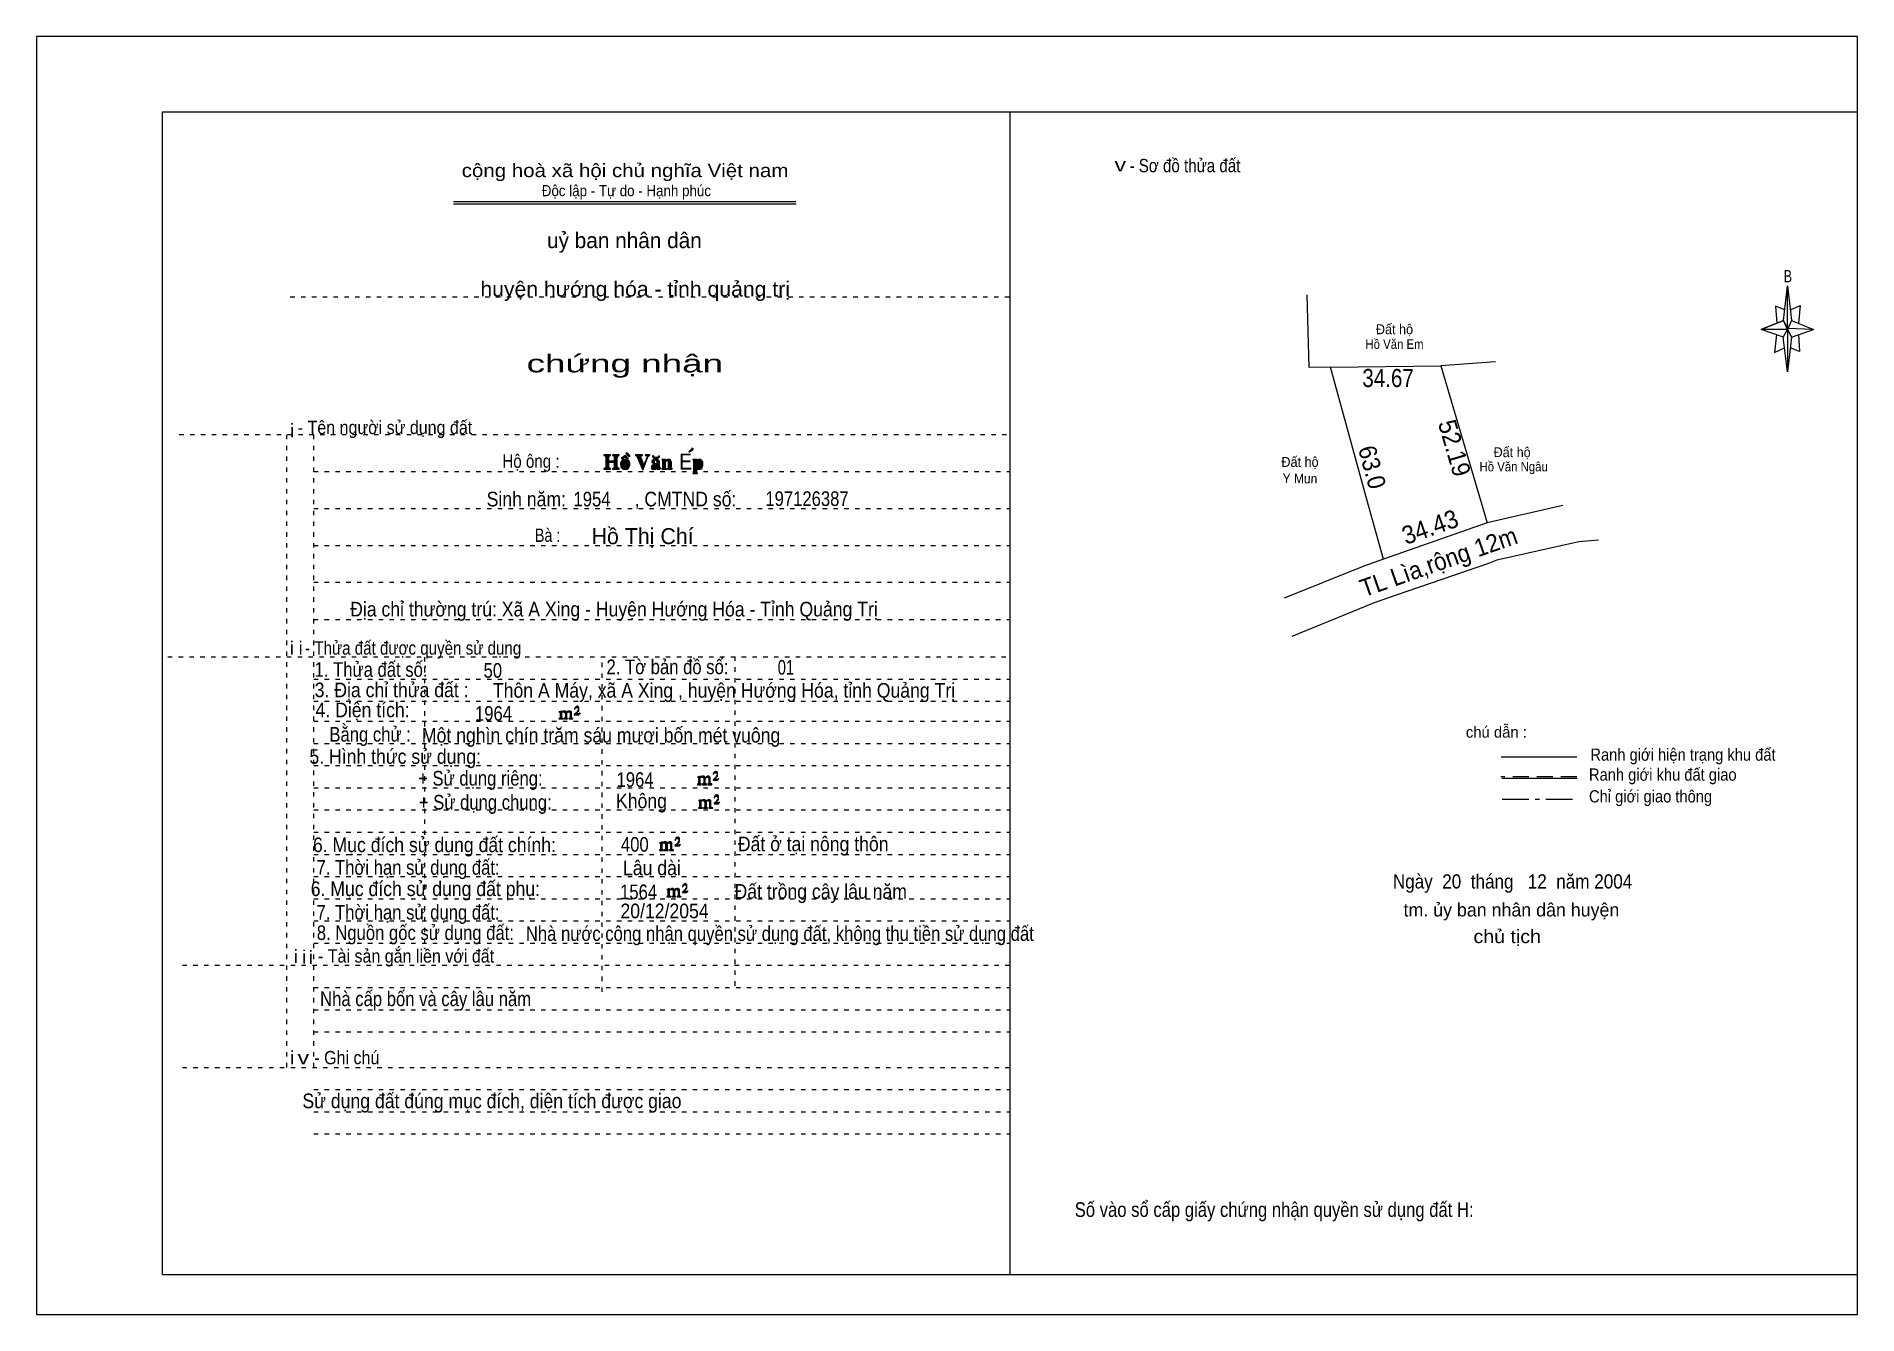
# Model space of a CAD drawing. Header units: centimetres. Extents: x -0.5 to 40.6, y -0.5 to 28.3.
import ezdxf
from ezdxf.enums import TextEntityAlignment as Align

# ---------------------------------------------------------------- set-up
doc = ezdxf.new("R2010")
doc.units = ezdxf.units.CM
doc.header["$LTSCALE"] = 0.12
for name, pattern in [('DOT_DASHED', [7.7, 5, -1.2, 0.3, -1.2]), ('DOTTED', [1.5, 0.3, -1.2]), ('MEDIUM_DASHED', [4.5, 3, -1.5])]:
    doc.linetypes.add(name, pattern=pattern)
for name, color, linetype, lineweight in [('1', 7, 'DOTTED', 13), ('22', 7, 'Continuous', 13), ('50', 7, 'Continuous', 13)]:
    doc.layers.add(name, color=color, linetype=linetype, lineweight=lineweight)

msp = doc.modelspace()

# ---------------------------------------------------------------- hatches: boundary and pattern name
at = {"layer": '50'}
for points in [[(12.82, 18.88), (12.81, 18.87), (12.8, 18.86), (12.81, 18.85), (12.82, 18.84), (12.88, 18.8), (12.9, 18.8), (12.84, 18.87), (12.83, 18.87)], [(14.22, 18.9), (14.24, 18.9), (14.31, 18.95), (14.32, 18.95), (14.32, 18.96), (14.32, 18.97), (14.32, 18.97), (14.3, 18.98), (14.29, 18.97)], [(12.54, 18.67), (12.54, 18.56), (12.54, 18.55), (12.53, 18.53), (12.52, 18.53), (12.5, 18.52), (12.5, 18.51), (12.65, 18.51), (12.65, 18.52), (12.64, 18.53), (12.62, 18.53), (12.62, 18.55), (12.61, 18.56), (12.61, 18.78), (12.62, 18.79), (12.62, 18.81), (12.64, 18.82), (12.65, 18.82), (12.65, 18.83), (12.5, 18.83), (12.5, 18.82), (12.52, 18.82), (12.53, 18.81), (12.54, 18.8), (12.54, 18.78), (12.54, 18.69), (12.42, 18.69), (12.42, 18.78), (12.43, 18.8), (12.43, 18.81), (12.45, 18.82), (12.46, 18.82), (12.46, 18.83), (12.31, 18.83), (12.31, 18.82), (12.33, 18.82), (12.34, 18.81), (12.35, 18.79), (12.35, 18.78), (12.35, 18.56), (12.35, 18.55), (12.34, 18.53), (12.33, 18.53), (12.31, 18.52), (12.31, 18.51), (12.46, 18.51), (12.46, 18.52), (12.45, 18.53), (12.43, 18.53), (12.43, 18.55), (12.42, 18.56), (12.42, 18.67)], [(12.89, 18.62), (12.89, 18.66), (12.87, 18.7), (12.85, 18.71), (12.83, 18.72), (12.81, 18.73), (12.79, 18.73), (12.76, 18.73), (12.74, 18.72), (12.73, 18.71), (12.71, 18.7), (12.7, 18.68), (12.69, 18.67), (12.68, 18.65), (12.68, 18.62), (12.69, 18.6), (12.69, 18.57), (12.7, 18.55), (12.72, 18.53), (12.73, 18.52), (12.75, 18.51), (12.77, 18.51), (12.79, 18.5), (12.81, 18.51), (12.83, 18.51), (12.86, 18.53), (12.87, 18.55), (12.89, 18.59)], [(12.79, 18.81), (12.77, 18.81), (12.7, 18.75), (12.74, 18.75), (12.78, 18.79), (12.83, 18.75), (12.86, 18.75)], [(12.75, 18.62), (12.75, 18.67), (12.75, 18.69), (12.76, 18.7), (12.77, 18.72), (12.79, 18.72), (12.8, 18.72), (12.81, 18.71), (12.82, 18.69), (12.83, 18.67), (12.83, 18.62), (12.82, 18.57), (12.82, 18.54), (12.81, 18.53), (12.81, 18.52), (12.8, 18.52), (12.79, 18.52), (12.77, 18.52), (12.76, 18.54), (12.75, 18.57)], [(13.21, 18.61), (13.14, 18.79), (13.14, 18.79), (13.14, 18.8), (13.14, 18.81), (13.15, 18.81), (13.16, 18.82), (13.18, 18.82), (13.18, 18.83), (13.02, 18.83), (13.02, 18.82), (13.04, 18.81), (13.05, 18.81), (13.06, 18.79), (13.18, 18.5), (13.19, 18.5), (13.3, 18.79), (13.31, 18.8), (13.32, 18.81), (13.34, 18.82), (13.34, 18.83), (13.24, 18.83), (13.24, 18.82), (13.27, 18.82), (13.28, 18.81), (13.28, 18.8), (13.28, 18.78)], [(13.56, 18.54), (13.56, 18.67), (13.56, 18.69), (13.54, 18.71), (13.51, 18.73), (13.47, 18.73), (13.43, 18.73), (13.42, 18.72), (13.4, 18.71), (13.39, 18.69), (13.39, 18.68), (13.39, 18.67), (13.39, 18.66), (13.4, 18.65), (13.42, 18.65), (13.44, 18.65), (13.45, 18.66), (13.45, 18.67), (13.45, 18.68), (13.44, 18.7), (13.43, 18.7), (13.43, 18.71), (13.44, 18.72), (13.46, 18.72), (13.47, 18.72), (13.48, 18.72), (13.48, 18.72), (13.49, 18.71), (13.49, 18.7), (13.5, 18.68), (13.5, 18.64), (13.47, 18.63), (13.45, 18.63), (13.42, 18.61), (13.39, 18.59), (13.38, 18.57), (13.37, 18.55), (13.38, 18.53), (13.38, 18.52), (13.4, 18.51), (13.43, 18.5), (13.45, 18.51), (13.47, 18.51), (13.5, 18.53), (13.51, 18.51), (13.52, 18.51), (13.53, 18.5), (13.56, 18.51), (13.59, 18.53), (13.59, 18.54), (13.57, 18.53), (13.57, 18.53)], [(13.48, 18.77), (13.46, 18.77), (13.45, 18.78), (13.44, 18.78), (13.43, 18.8), (13.42, 18.81), (13.4, 18.81), (13.4, 18.79), (13.41, 18.78), (13.43, 18.76), (13.45, 18.75), (13.48, 18.75), (13.49, 18.75), (13.51, 18.75), (13.53, 18.76), (13.54, 18.77), (13.56, 18.78), (13.56, 18.8), (13.54, 18.8), (13.52, 18.78), (13.5, 18.77)], [(13.5, 18.62), (13.5, 18.56), (13.48, 18.54), (13.47, 18.54), (13.46, 18.54), (13.45, 18.54), (13.44, 18.55), (13.44, 18.57), (13.44, 18.59), (13.45, 18.6), (13.47, 18.61)], [(13.7, 18.68), (13.71, 18.69), (13.72, 18.7), (13.73, 18.7), (13.74, 18.71), (13.75, 18.7), (13.76, 18.7), (13.76, 18.69), (13.76, 18.67), (13.76, 18.55), (13.76, 18.53), (13.76, 18.53), (13.74, 18.52), (13.74, 18.51), (13.85, 18.51), (13.85, 18.52), (13.84, 18.53), (13.83, 18.53), (13.83, 18.55), (13.83, 18.67), (13.82, 18.7), (13.81, 18.72), (13.79, 18.73), (13.76, 18.73), (13.74, 18.73), (13.72, 18.72), (13.71, 18.71), (13.7, 18.7), (13.7, 18.7), (13.7, 18.73), (13.61, 18.73), (13.61, 18.72), (13.63, 18.72), (13.63, 18.71), (13.63, 18.7), (13.63, 18.55), (13.63, 18.53), (13.63, 18.53), (13.61, 18.52), (13.61, 18.51), (13.72, 18.51), (13.72, 18.52), (13.7, 18.53), (13.7, 18.53), (13.7, 18.55)], [(14.4, 18.53), (14.41, 18.52), (14.42, 18.51), (14.43, 18.51), (14.45, 18.5), (14.48, 18.51), (14.51, 18.52), (14.52, 18.54), (14.53, 18.57), (14.54, 18.59), (14.54, 18.62), (14.54, 18.64), (14.54, 18.67), (14.53, 18.69), (14.51, 18.7), (14.5, 18.72), (14.49, 18.73), (14.47, 18.73), (14.46, 18.73), (14.44, 18.73), (14.42, 18.72), (14.41, 18.71), (14.4, 18.69), (14.4, 18.69), (14.4, 18.73), (14.31, 18.73), (14.31, 18.72), (14.33, 18.72), (14.33, 18.71), (14.33, 18.7), (14.33, 18.45), (14.33, 18.44), (14.33, 18.43), (14.31, 18.42), (14.31, 18.41), (14.42, 18.41), (14.42, 18.42), (14.4, 18.43), (14.4, 18.44), (14.4, 18.45)], [(14.4, 18.67), (14.4, 18.68), (14.41, 18.69), (14.42, 18.7), (14.43, 18.7), (14.45, 18.7), (14.47, 18.68), (14.47, 18.66), (14.48, 18.62), (14.47, 18.57), (14.46, 18.55), (14.45, 18.53), (14.43, 18.53), (14.42, 18.53), (14.41, 18.54), (14.4, 18.54), (14.4, 18.56)], [(11.74, 12.97), (11.77, 13.02), (11.77, 13.02), (11.76, 13), (11.74, 13), (11.73, 13), (11.68, 13), (11.71, 13.04), (11.72, 13.05), (11.74, 13.06), (11.74, 13.08), (11.74, 13.1), (11.74, 13.12), (11.74, 13.13), (11.74, 13.15), (11.73, 13.16), (11.72, 13.16), (11.71, 13.17), (11.7, 13.17), (11.68, 13.16), (11.68, 13.16), (11.67, 13.15), (11.66, 13.13), (11.64, 13.11), (11.66, 13.11), (11.66, 13.13), (11.67, 13.13), (11.68, 13.14), (11.7, 13.14), (11.71, 13.14), (11.72, 13.13), (11.73, 13.13), (11.73, 13.1), (11.73, 13.08), (11.71, 13.06), (11.71, 13.04), (11.7, 13.03), (11.64, 12.98), (11.64, 12.97)], [(11.32, 12.91), (11.32, 12.9), (11.32, 12.89), (11.3, 12.89), (11.29, 12.89), (11.29, 12.88), (11.38, 12.88), (11.38, 12.89), (11.37, 12.89), (11.36, 12.89), (11.36, 12.9), (11.36, 12.91), (11.36, 13.02), (11.36, 13.03), (11.37, 13.04), (11.39, 13.04), (11.4, 13.04), (11.41, 13.04), (11.42, 13.03), (11.44, 13), (11.44, 12.91), (11.42, 12.9), (11.42, 12.89), (11.41, 12.89), (11.4, 12.89), (11.4, 12.88), (11.49, 12.88), (11.49, 12.89), (11.48, 12.89), (11.47, 12.89), (11.47, 12.9), (11.47, 12.91), (11.47, 13.02), (11.49, 13.04), (11.5, 13.04), (11.51, 13.04), (11.54, 13.04), (11.54, 13.03), (11.55, 13.02), (11.55, 13), (11.55, 12.91), (11.55, 12.9), (11.54, 12.89), (11.54, 12.89), (11.52, 12.89), (11.52, 12.88), (11.61, 12.88), (11.61, 12.89), (11.6, 12.89), (11.59, 12.89), (11.58, 12.9), (11.58, 12.91), (11.58, 12.98), (11.58, 13.03), (11.58, 13.04), (11.57, 13.05), (11.55, 13.06), (11.52, 13.06), (11.51, 13.06), (11.49, 13.05), (11.46, 13.03), (11.46, 13.04), (11.45, 13.06), (11.44, 13.06), (11.42, 13.06), (11.4, 13.06), (11.39, 13.06), (11.37, 13.04), (11.36, 13.04), (11.36, 13.03), (11.36, 13.03), (11.36, 13.04), (11.36, 13.06), (11.29, 13.04), (11.29, 13.04), (11.3, 13.04), (11.32, 13.03), (11.32, 13.02), (11.32, 13.01)], [(14.44, 11.44), (14.44, 11.43), (14.44, 11.42), (14.43, 11.42), (14.42, 11.42), (14.42, 11.4), (14.5, 11.4), (14.5, 11.42), (14.49, 11.42), (14.48, 11.42), (14.48, 11.43), (14.48, 11.44), (14.48, 11.55), (14.48, 11.56), (14.49, 11.57), (14.52, 11.57), (14.53, 11.57), (14.54, 11.57), (14.55, 11.56), (14.56, 11.52), (14.56, 11.44), (14.55, 11.43), (14.55, 11.42), (14.54, 11.42), (14.53, 11.42), (14.53, 11.4), (14.62, 11.4), (14.62, 11.42), (14.6, 11.42), (14.59, 11.42), (14.59, 11.43), (14.59, 11.44), (14.59, 11.55), (14.62, 11.57), (14.63, 11.57), (14.64, 11.57), (14.66, 11.57), (14.66, 11.56), (14.67, 11.55), (14.67, 11.52), (14.67, 11.44), (14.67, 11.43), (14.66, 11.42), (14.66, 11.42), (14.65, 11.42), (14.65, 11.4), (14.74, 11.4), (14.74, 11.42), (14.72, 11.42), (14.71, 11.42), (14.7, 11.43), (14.7, 11.44), (14.7, 11.51), (14.7, 11.56), (14.7, 11.57), (14.69, 11.58), (14.67, 11.59), (14.65, 11.59), (14.64, 11.59), (14.62, 11.58), (14.58, 11.56), (14.58, 11.57), (14.57, 11.59), (14.56, 11.59), (14.55, 11.59), (14.53, 11.59), (14.52, 11.59), (14.49, 11.57), (14.48, 11.57), (14.48, 11.56), (14.48, 11.56), (14.48, 11.57), (14.48, 11.59), (14.42, 11.57), (14.42, 11.57), (14.43, 11.57), (14.44, 11.56), (14.44, 11.55), (14.44, 11.54)], [(14.87, 11.5), (14.89, 11.55), (14.89, 11.55), (14.88, 11.52), (14.87, 11.52), (14.86, 11.52), (14.8, 11.52), (14.84, 11.57), (14.85, 11.58), (14.87, 11.59), (14.87, 11.61), (14.87, 11.62), (14.87, 11.65), (14.87, 11.66), (14.87, 11.68), (14.86, 11.69), (14.85, 11.69), (14.84, 11.7), (14.82, 11.7), (14.8, 11.69), (14.8, 11.69), (14.79, 11.68), (14.78, 11.66), (14.77, 11.64), (14.78, 11.64), (14.78, 11.66), (14.79, 11.66), (14.8, 11.67), (14.82, 11.67), (14.84, 11.67), (14.85, 11.66), (14.86, 11.66), (14.86, 11.62), (14.86, 11.61), (14.84, 11.59), (14.84, 11.57), (14.82, 11.56), (14.77, 11.51), (14.77, 11.5)], [(14.89, 10.97), (14.91, 11.01), (14.91, 11.01), (14.9, 10.99), (14.89, 10.99), (14.88, 10.99), (14.82, 10.99), (14.86, 11.04), (14.87, 11.05), (14.89, 11.06), (14.89, 11.08), (14.89, 11.09), (14.89, 11.11), (14.89, 11.12), (14.89, 11.15), (14.88, 11.16), (14.87, 11.16), (14.86, 11.17), (14.85, 11.17), (14.82, 11.16), (14.82, 11.16), (14.81, 11.15), (14.8, 11.12), (14.79, 11.1), (14.8, 11.1), (14.8, 11.12), (14.81, 11.12), (14.82, 11.14), (14.85, 11.14), (14.86, 11.14), (14.87, 11.12), (14.88, 11.12), (14.88, 11.09), (14.88, 11.08), (14.86, 11.06), (14.86, 11.04), (14.85, 11.02), (14.79, 10.98), (14.79, 10.97)], [(14.46, 10.9), (14.46, 10.89), (14.46, 10.88), (14.45, 10.88), (14.44, 10.88), (14.44, 10.87), (14.53, 10.87), (14.53, 10.88), (14.52, 10.88), (14.5, 10.88), (14.5, 10.89), (14.5, 10.9), (14.5, 11.01), (14.5, 11.02), (14.52, 11.04), (14.54, 11.04), (14.55, 11.04), (14.56, 11.04), (14.57, 11.02), (14.58, 10.99), (14.58, 10.9), (14.57, 10.89), (14.57, 10.88), (14.56, 10.88), (14.55, 10.88), (14.55, 10.87), (14.64, 10.87), (14.64, 10.88), (14.63, 10.88), (14.62, 10.88), (14.62, 10.89), (14.62, 10.9), (14.62, 11.01), (14.64, 11.04), (14.65, 11.04), (14.66, 11.04), (14.68, 11.04), (14.68, 11.02), (14.69, 11.01), (14.69, 10.99), (14.69, 10.9), (14.69, 10.89), (14.68, 10.88), (14.68, 10.88), (14.67, 10.88), (14.67, 10.87), (14.76, 10.87), (14.76, 10.88), (14.75, 10.88), (14.74, 10.88), (14.72, 10.89), (14.72, 10.9), (14.72, 10.98), (14.72, 11.02), (14.72, 11.04), (14.71, 11.05), (14.69, 11.06), (14.67, 11.06), (14.66, 11.06), (14.64, 11.05), (14.6, 11.02), (14.6, 11.04), (14.59, 11.06), (14.58, 11.06), (14.57, 11.06), (14.55, 11.06), (14.54, 11.06), (14.52, 11.04), (14.5, 11.04), (14.5, 11.02), (14.5, 11.02), (14.5, 11.04), (14.5, 11.06), (14.44, 11.04), (14.44, 11.04), (14.45, 11.04), (14.46, 11.02), (14.46, 11.01), (14.46, 11)], [(13.58, 9.95), (13.58, 9.94), (13.58, 9.93), (13.57, 9.93), (13.56, 9.93), (13.56, 9.92), (13.65, 9.92), (13.65, 9.93), (13.64, 9.93), (13.62, 9.93), (13.62, 9.94), (13.62, 9.95), (13.62, 10.06), (13.62, 10.07), (13.64, 10.09), (13.66, 10.09), (13.67, 10.09), (13.68, 10.09), (13.69, 10.07), (13.7, 10.04), (13.7, 9.95), (13.69, 9.94), (13.69, 9.93), (13.68, 9.93), (13.67, 9.93), (13.67, 9.92), (13.76, 9.92), (13.76, 9.93), (13.75, 9.93), (13.74, 9.93), (13.74, 9.94), (13.74, 9.95), (13.74, 10.06), (13.76, 10.09), (13.77, 10.09), (13.78, 10.09), (13.8, 10.09), (13.8, 10.07), (13.81, 10.06), (13.81, 10.04), (13.81, 9.95), (13.81, 9.94), (13.8, 9.93), (13.8, 9.93), (13.79, 9.93), (13.79, 9.92), (13.88, 9.92), (13.88, 9.93), (13.87, 9.93), (13.86, 9.93), (13.84, 9.94), (13.84, 9.95), (13.84, 10.03), (13.84, 10.07), (13.84, 10.09), (13.83, 10.1), (13.81, 10.11), (13.79, 10.11), (13.78, 10.11), (13.76, 10.1), (13.72, 10.07), (13.72, 10.09), (13.71, 10.11), (13.7, 10.11), (13.69, 10.11), (13.67, 10.11), (13.66, 10.11), (13.64, 10.09), (13.62, 10.09), (13.62, 10.07), (13.62, 10.07), (13.62, 10.09), (13.62, 10.11), (13.56, 10.09), (13.56, 10.09), (13.57, 10.09), (13.58, 10.07), (13.58, 10.06), (13.58, 10.05)], [(14.01, 10.02), (14.03, 10.06), (14.03, 10.06), (14.02, 10.04), (14.01, 10.04), (14, 10.04), (13.94, 10.04), (13.98, 10.09), (13.99, 10.1), (14.01, 10.11), (14.01, 10.13), (14.01, 10.14), (14.01, 10.16), (14.01, 10.17), (14.01, 10.2), (14, 10.21), (13.99, 10.21), (13.98, 10.22), (13.97, 10.22), (13.94, 10.21), (13.94, 10.21), (13.93, 10.2), (13.92, 10.17), (13.91, 10.15), (13.92, 10.15), (13.92, 10.17), (13.93, 10.17), (13.94, 10.19), (13.97, 10.19), (13.98, 10.19), (13.99, 10.17), (14, 10.17), (14, 10.14), (14, 10.13), (13.98, 10.11), (13.98, 10.09), (13.97, 10.07), (13.91, 10.03), (13.91, 10.02)], [(13.75, 8.9), (13.75, 8.89), (13.75, 8.88), (13.74, 8.88), (13.73, 8.88), (13.73, 8.87), (13.82, 8.87), (13.82, 8.88), (13.81, 8.88), (13.79, 8.88), (13.79, 8.89), (13.79, 8.9), (13.79, 9.01), (13.79, 9.02), (13.81, 9.04), (13.83, 9.04), (13.84, 9.04), (13.85, 9.04), (13.86, 9.02), (13.87, 8.99), (13.87, 8.9), (13.86, 8.89), (13.86, 8.88), (13.85, 8.88), (13.84, 8.88), (13.84, 8.87), (13.93, 8.87), (13.93, 8.88), (13.92, 8.88), (13.91, 8.88), (13.91, 8.89), (13.91, 8.9), (13.91, 9.01), (13.93, 9.04), (13.94, 9.04), (13.95, 9.04), (13.97, 9.04), (13.97, 9.02), (13.98, 9.01), (13.98, 8.99), (13.98, 8.9), (13.98, 8.89), (13.97, 8.88), (13.97, 8.88), (13.96, 8.88), (13.96, 8.87), (14.05, 8.87), (14.05, 8.88), (14.04, 8.88), (14.03, 8.88), (14.01, 8.89), (14.01, 8.9), (14.01, 8.98), (14.01, 9.02), (14.01, 9.04), (14, 9.05), (13.98, 9.06), (13.96, 9.06), (13.95, 9.06), (13.93, 9.05), (13.89, 9.02), (13.89, 9.04), (13.88, 9.06), (13.87, 9.06), (13.86, 9.06), (13.84, 9.06), (13.83, 9.06), (13.81, 9.04), (13.79, 9.04), (13.79, 9.02), (13.79, 9.02), (13.79, 9.04), (13.79, 9.06), (13.73, 9.04), (13.73, 9.04), (13.74, 9.04), (13.75, 9.02), (13.75, 9.01), (13.75, 9)], [(14.18, 8.97), (14.2, 9.01), (14.2, 9.01), (14.19, 8.99), (14.18, 8.99), (14.17, 8.99), (14.11, 8.99), (14.15, 9.04), (14.16, 9.05), (14.18, 9.06), (14.18, 9.08), (14.18, 9.09), (14.18, 9.11), (14.18, 9.12), (14.18, 9.15), (14.17, 9.16), (14.16, 9.16), (14.15, 9.17), (14.14, 9.17), (14.11, 9.16), (14.11, 9.16), (14.1, 9.15), (14.09, 9.12), (14.08, 9.1), (14.09, 9.1), (14.09, 9.12), (14.1, 9.12), (14.11, 9.14), (14.14, 9.14), (14.15, 9.14), (14.16, 9.12), (14.17, 9.12), (14.17, 9.09), (14.17, 9.08), (14.15, 9.06), (14.15, 9.04), (14.14, 9.02), (14.08, 8.98), (14.08, 8.97)]]:
    msp.add_hatch(color=256, dxfattribs=at).paths.add_polyline_path(points)

# ---------------------------------------------------------------- linework, layer by layer
at = {"layer": '1', "linetype": 'Continuous'}
for p, q in [((2.36, 0.36), (2.36, 26.56)), ((2.36, 26.56), (40.56, 26.56)), ((21.46, 0.36), (21.46, 26.56)), ((40.56, 0.36), (40.56, 26.56)), ((8.92, 24.54), (16.63, 24.54)), ((8.92, 24.49), (16.64, 24.49)), ((2.36, 0.36), (40.56, 0.36))]:
    msp.add_line(p, q, dxfattribs=at)
at = {"layer": '1'}
for p, q in [((5.24, 22.39), (21.46, 22.39)), ((2.74, 19.29), (21.46, 19.29)), ((5.16, 5.03), (5.16, 19.29)), ((5.77, 5.03), (5.77, 19.29)), ((5.77, 18.46), (21.46, 18.46)), ((5.77, 17.62), (21.46, 17.62)), ((5.77, 16.79), (21.46, 16.79)), ((5.77, 15.96), (21.46, 15.96)), ((5.77, 15.12), (21.46, 15.12)), ((2.48, 14.28), (21.46, 14.28)), ((8.27, 7.83), (8.27, 14.28)), ((12.27, 6.73), (12.27, 14.28)), ((15.27, 6.87), (15.27, 14.28)), ((5.77, 13.78), (21.46, 13.78)), ((5.77, 13.28), (21.46, 13.28)), ((5.77, 12.83), (21.46, 12.83)), ((5.77, 12.33), (21.46, 12.33)), ((5.77, 11.83), (21.46, 11.83)), ((5.77, 11.33), (21.46, 11.33)), ((5.77, 10.83), (21.46, 10.83)), ((5.77, 10.33), (21.46, 10.33)), ((5.77, 9.83), (21.46, 9.83)), ((5.77, 9.33), (21.46, 9.33)), ((5.77, 8.83), (21.46, 8.83)), ((5.77, 8.33), (21.46, 8.33)), ((5.77, 7.83), (21.46, 7.83)), ((2.81, 7.33), (21.46, 7.33)), ((5.77, 6.83), (21.46, 6.83)), ((5.77, 6.33), (21.46, 6.33)), ((5.77, 5.83), (21.46, 5.83)), ((2.81, 5.03), (21.46, 5.03)), ((5.77, 4.53), (21.46, 4.53)), ((5.77, 4.03), (21.46, 4.03)), ((5.77, 3.53), (21.46, 3.53))]:
    msp.add_line(p, q, dxfattribs=at)
at = {"layer": '1', "linetype": 'Continuous'}
msp.add_lwpolyline([(-0.48, -0.54), (40.56, -0.54), (40.56, 28.26), (-0.48, 28.26)], close=True, dxfattribs=at)
at = {"layer": '22'}
for p, q in [((28.68, 20.81), (31.17, 20.84)), ((32.4, 20.93), (31.17, 20.84)), ((31.17, 20.84), (32.21, 17.3)), ((33.92, 17.69), (32.21, 17.3)), ((32.21, 17.3), (29.88, 16.48)), ((29.67, 15.5), (27.81, 14.74))]:
    msp.add_line(p, q, dxfattribs=at)
for points in [[(28.68, 20.81), (28.2, 20.8), (28.16, 22.44)], [(29.88, 16.48), (29.54, 17.69), (28.68, 20.81)], [(34.72, 16.91), (34.28, 16.87), (32.43, 16.46), (32.24, 16.38)], [(29.88, 16.48), (29.43, 16.32), (27.64, 15.6)], [(32.24, 16.38), (30.16, 15.67), (29.67, 15.5)]]:
    msp.add_lwpolyline(points, dxfattribs=at)
msp.add_lwpolyline([(28.68, 20.81), (31.17, 20.84), (32.21, 17.3), (29.88, 16.48), (29.54, 17.69)], close=True, dxfattribs=at)
at = {"layer": '50', "lineweight": 25}
for p, q in [((38.89, 21.86), (38.98, 22.64)), ((39.07, 21.86), (39.57, 21.66)), ((38.89, 21.48), (38.39, 21.66)), ((39.07, 21.48), (38.98, 20.7)), ((39.23, 21.54), (39.25, 21.16)), ((39.25, 21.16), (39.04, 21.24))]:
    msp.add_line(p, q, dxfattribs=at)
at = {"layer": '50'}
for p, q in [((34.23, 12.02), (32.53, 12.02)), ((34.24, 11.54), (32.54, 11.54))]:
    msp.add_line(p, q, dxfattribs=at)
at = {"layer": '50', "linetype": 'MEDIUM_DASHED'}
msp.add_line((34.23, 11.58), (32.52, 11.58), dxfattribs=at)
at = {"layer": '50', "linetype": 'DOT_DASHED'}
msp.add_line((32.55, 11.07), (34.26, 11.07), dxfattribs=at)
at = {"layer": '50', "lineweight": 25}
for points in [[(38.98, 22.64), (39.07, 21.86), (38.98, 21.66)], [(38.98, 21.66), (38.39, 21.66), (38.89, 21.86), (39.07, 21.48), (39.57, 21.66), (38.98, 21.68)], [(38.98, 21.66), (38.98, 20.7), (38.88, 21.48)]]:
    msp.add_lwpolyline(points, close=True, dxfattribs=at)
for points in [[(38.92, 22.1), (38.71, 22.18), (38.74, 21.8)], [(39.05, 22.1), (39.27, 22.2), (39.23, 21.8)], [(38.98, 21.66), (38.89, 21.86), (38.39, 21.66)], [(38.73, 21.54), (38.69, 21.14), (38.91, 21.24)], [(38.98, 21.66), (39.07, 21.48), (39.57, 21.66)]]:
    msp.add_lwpolyline(points, dxfattribs=at)
at = {"layer": '50'}
for points in [[(12.82, 18.88), (12.81, 18.87), (12.8, 18.86), (12.81, 18.85), (12.82, 18.84), (12.88, 18.8), (12.9, 18.8), (12.84, 18.87), (12.83, 18.87)], [(14.22, 18.9), (14.24, 18.9), (14.31, 18.95), (14.32, 18.95), (14.32, 18.96), (14.32, 18.97), (14.32, 18.97), (14.3, 18.98), (14.29, 18.97)], [(12.54, 18.67), (12.54, 18.56), (12.54, 18.55), (12.53, 18.53), (12.52, 18.53), (12.5, 18.52), (12.5, 18.51), (12.65, 18.51), (12.65, 18.52), (12.64, 18.53), (12.62, 18.53), (12.62, 18.55), (12.61, 18.56), (12.61, 18.78), (12.62, 18.79), (12.62, 18.81), (12.64, 18.82), (12.65, 18.82), (12.65, 18.83), (12.5, 18.83), (12.5, 18.82), (12.52, 18.82), (12.53, 18.81), (12.54, 18.8), (12.54, 18.78), (12.54, 18.69), (12.42, 18.69), (12.42, 18.78), (12.43, 18.8), (12.43, 18.81), (12.45, 18.82), (12.46, 18.82), (12.46, 18.83), (12.31, 18.83), (12.31, 18.82), (12.33, 18.82), (12.34, 18.81), (12.35, 18.79), (12.35, 18.78), (12.35, 18.56), (12.35, 18.55), (12.34, 18.53), (12.33, 18.53), (12.31, 18.52), (12.31, 18.51), (12.46, 18.51), (12.46, 18.52), (12.45, 18.53), (12.43, 18.53), (12.43, 18.55), (12.42, 18.56), (12.42, 18.67)], [(12.89, 18.62), (12.89, 18.66), (12.87, 18.7), (12.85, 18.71), (12.83, 18.72), (12.81, 18.73), (12.79, 18.73), (12.76, 18.73), (12.74, 18.72), (12.73, 18.71), (12.71, 18.7), (12.7, 18.68), (12.69, 18.67), (12.68, 18.65), (12.68, 18.62), (12.69, 18.6), (12.69, 18.57), (12.7, 18.55), (12.72, 18.53), (12.73, 18.52), (12.75, 18.51), (12.77, 18.51), (12.79, 18.5), (12.81, 18.51), (12.83, 18.51), (12.86, 18.53), (12.87, 18.55), (12.89, 18.59)], [(12.79, 18.81), (12.77, 18.81), (12.7, 18.75), (12.74, 18.75), (12.78, 18.79), (12.83, 18.75), (12.86, 18.75)], [(12.75, 18.62), (12.75, 18.67), (12.75, 18.69), (12.76, 18.7), (12.77, 18.72), (12.79, 18.72), (12.8, 18.72), (12.81, 18.71), (12.82, 18.69), (12.83, 18.67), (12.83, 18.62), (12.82, 18.57), (12.82, 18.54), (12.81, 18.53), (12.81, 18.52), (12.8, 18.52), (12.79, 18.52), (12.77, 18.52), (12.76, 18.54), (12.75, 18.57)], [(13.21, 18.61), (13.14, 18.79), (13.14, 18.79), (13.14, 18.8), (13.14, 18.81), (13.15, 18.81), (13.16, 18.82), (13.18, 18.82), (13.18, 18.83), (13.02, 18.83), (13.02, 18.82), (13.04, 18.81), (13.05, 18.81), (13.06, 18.79), (13.18, 18.5), (13.19, 18.5), (13.3, 18.79), (13.31, 18.8), (13.32, 18.81), (13.34, 18.82), (13.34, 18.83), (13.24, 18.83), (13.24, 18.82), (13.27, 18.82), (13.28, 18.81), (13.28, 18.8), (13.28, 18.78)], [(13.56, 18.54), (13.56, 18.67), (13.56, 18.69), (13.54, 18.71), (13.51, 18.73), (13.47, 18.73), (13.43, 18.73), (13.42, 18.72), (13.4, 18.71), (13.39, 18.69), (13.39, 18.68), (13.39, 18.67), (13.39, 18.66), (13.4, 18.65), (13.42, 18.65), (13.44, 18.65), (13.45, 18.66), (13.45, 18.67), (13.45, 18.68), (13.44, 18.7), (13.43, 18.7), (13.43, 18.71), (13.44, 18.72), (13.46, 18.72), (13.47, 18.72), (13.48, 18.72), (13.48, 18.72), (13.49, 18.71), (13.49, 18.7), (13.5, 18.68), (13.5, 18.64), (13.47, 18.63), (13.45, 18.63), (13.42, 18.61), (13.39, 18.59), (13.38, 18.57), (13.37, 18.55), (13.38, 18.53), (13.38, 18.52), (13.4, 18.51), (13.43, 18.5), (13.45, 18.51), (13.47, 18.51), (13.5, 18.53), (13.51, 18.51), (13.52, 18.51), (13.53, 18.5), (13.56, 18.51), (13.59, 18.53), (13.59, 18.54), (13.57, 18.53), (13.57, 18.53)], [(13.48, 18.77), (13.46, 18.77), (13.45, 18.78), (13.44, 18.78), (13.43, 18.8), (13.42, 18.81), (13.4, 18.81), (13.4, 18.79), (13.41, 18.78), (13.43, 18.76), (13.45, 18.75), (13.48, 18.75), (13.49, 18.75), (13.51, 18.75), (13.53, 18.76), (13.54, 18.77), (13.56, 18.78), (13.56, 18.8), (13.54, 18.8), (13.52, 18.78), (13.5, 18.77)], [(13.5, 18.62), (13.5, 18.56), (13.48, 18.54), (13.47, 18.54), (13.46, 18.54), (13.45, 18.54), (13.44, 18.55), (13.44, 18.57), (13.44, 18.59), (13.45, 18.6), (13.47, 18.61)], [(13.7, 18.68), (13.71, 18.69), (13.72, 18.7), (13.73, 18.7), (13.74, 18.71), (13.75, 18.7), (13.76, 18.7), (13.76, 18.69), (13.76, 18.67), (13.76, 18.55), (13.76, 18.53), (13.76, 18.53), (13.74, 18.52), (13.74, 18.51), (13.85, 18.51), (13.85, 18.52), (13.84, 18.53), (13.83, 18.53), (13.83, 18.55), (13.83, 18.67), (13.82, 18.7), (13.81, 18.72), (13.79, 18.73), (13.76, 18.73), (13.74, 18.73), (13.72, 18.72), (13.71, 18.71), (13.7, 18.7), (13.7, 18.7), (13.7, 18.73), (13.61, 18.73), (13.61, 18.72), (13.63, 18.72), (13.63, 18.71), (13.63, 18.7), (13.63, 18.55), (13.63, 18.53), (13.63, 18.53), (13.61, 18.52), (13.61, 18.51), (13.72, 18.51), (13.72, 18.52), (13.7, 18.53), (13.7, 18.53), (13.7, 18.55)], [(14.4, 18.53), (14.41, 18.52), (14.42, 18.51), (14.43, 18.51), (14.45, 18.5), (14.48, 18.51), (14.51, 18.52), (14.52, 18.54), (14.53, 18.57), (14.54, 18.59), (14.54, 18.62), (14.54, 18.64), (14.54, 18.67), (14.53, 18.69), (14.51, 18.7), (14.5, 18.72), (14.49, 18.73), (14.47, 18.73), (14.46, 18.73), (14.44, 18.73), (14.42, 18.72), (14.41, 18.71), (14.4, 18.69), (14.4, 18.69), (14.4, 18.73), (14.31, 18.73), (14.31, 18.72), (14.33, 18.72), (14.33, 18.71), (14.33, 18.7), (14.33, 18.45), (14.33, 18.44), (14.33, 18.43), (14.31, 18.42), (14.31, 18.41), (14.42, 18.41), (14.42, 18.42), (14.4, 18.43), (14.4, 18.44), (14.4, 18.45)], [(14.4, 18.67), (14.4, 18.68), (14.41, 18.69), (14.42, 18.7), (14.43, 18.7), (14.45, 18.7), (14.47, 18.68), (14.47, 18.66), (14.48, 18.62), (14.47, 18.57), (14.46, 18.55), (14.45, 18.53), (14.43, 18.53), (14.42, 18.53), (14.41, 18.54), (14.4, 18.54), (14.4, 18.56)], [(11.74, 12.97), (11.77, 13.02), (11.77, 13.02), (11.76, 13), (11.74, 13), (11.73, 13), (11.68, 13), (11.71, 13.04), (11.72, 13.05), (11.74, 13.06), (11.74, 13.08), (11.74, 13.1), (11.74, 13.12), (11.74, 13.13), (11.74, 13.15), (11.73, 13.16), (11.72, 13.16), (11.71, 13.17), (11.7, 13.17), (11.68, 13.16), (11.68, 13.16), (11.67, 13.15), (11.66, 13.13), (11.64, 13.11), (11.66, 13.11), (11.66, 13.13), (11.67, 13.13), (11.68, 13.14), (11.7, 13.14), (11.71, 13.14), (11.72, 13.13), (11.73, 13.13), (11.73, 13.1), (11.73, 13.08), (11.71, 13.06), (11.71, 13.04), (11.7, 13.03), (11.64, 12.98), (11.64, 12.97)], [(11.32, 12.91), (11.32, 12.9), (11.32, 12.89), (11.3, 12.89), (11.29, 12.89), (11.29, 12.88), (11.38, 12.88), (11.38, 12.89), (11.37, 12.89), (11.36, 12.89), (11.36, 12.9), (11.36, 12.91), (11.36, 13.02), (11.36, 13.03), (11.37, 13.04), (11.39, 13.04), (11.4, 13.04), (11.41, 13.04), (11.42, 13.03), (11.44, 13), (11.44, 12.91), (11.42, 12.9), (11.42, 12.89), (11.41, 12.89), (11.4, 12.89), (11.4, 12.88), (11.49, 12.88), (11.49, 12.89), (11.48, 12.89), (11.47, 12.89), (11.47, 12.9), (11.47, 12.91), (11.47, 13.02), (11.49, 13.04), (11.5, 13.04), (11.51, 13.04), (11.54, 13.04), (11.54, 13.03), (11.55, 13.02), (11.55, 13), (11.55, 12.91), (11.55, 12.9), (11.54, 12.89), (11.54, 12.89), (11.52, 12.89), (11.52, 12.88), (11.61, 12.88), (11.61, 12.89), (11.6, 12.89), (11.59, 12.89), (11.58, 12.9), (11.58, 12.91), (11.58, 12.98), (11.58, 13.03), (11.58, 13.04), (11.57, 13.05), (11.55, 13.06), (11.52, 13.06), (11.51, 13.06), (11.49, 13.05), (11.46, 13.03), (11.46, 13.04), (11.45, 13.06), (11.44, 13.06), (11.42, 13.06), (11.4, 13.06), (11.39, 13.06), (11.37, 13.04), (11.36, 13.04), (11.36, 13.03), (11.36, 13.03), (11.36, 13.04), (11.36, 13.06), (11.29, 13.04), (11.29, 13.04), (11.3, 13.04), (11.32, 13.03), (11.32, 13.02), (11.32, 13.01)], [(14.44, 11.44), (14.44, 11.43), (14.44, 11.42), (14.43, 11.42), (14.42, 11.42), (14.42, 11.4), (14.5, 11.4), (14.5, 11.42), (14.49, 11.42), (14.48, 11.42), (14.48, 11.43), (14.48, 11.44), (14.48, 11.55), (14.48, 11.56), (14.49, 11.57), (14.52, 11.57), (14.53, 11.57), (14.54, 11.57), (14.55, 11.56), (14.56, 11.52), (14.56, 11.44), (14.55, 11.43), (14.55, 11.42), (14.54, 11.42), (14.53, 11.42), (14.53, 11.4), (14.62, 11.4), (14.62, 11.42), (14.6, 11.42), (14.59, 11.42), (14.59, 11.43), (14.59, 11.44), (14.59, 11.55), (14.62, 11.57), (14.63, 11.57), (14.64, 11.57), (14.66, 11.57), (14.66, 11.56), (14.67, 11.55), (14.67, 11.52), (14.67, 11.44), (14.67, 11.43), (14.66, 11.42), (14.66, 11.42), (14.65, 11.42), (14.65, 11.4), (14.74, 11.4), (14.74, 11.42), (14.72, 11.42), (14.71, 11.42), (14.7, 11.43), (14.7, 11.44), (14.7, 11.51), (14.7, 11.56), (14.7, 11.57), (14.69, 11.58), (14.67, 11.59), (14.65, 11.59), (14.64, 11.59), (14.62, 11.58), (14.58, 11.56), (14.58, 11.57), (14.57, 11.59), (14.56, 11.59), (14.55, 11.59), (14.53, 11.59), (14.52, 11.59), (14.49, 11.57), (14.48, 11.57), (14.48, 11.56), (14.48, 11.56), (14.48, 11.57), (14.48, 11.59), (14.42, 11.57), (14.42, 11.57), (14.43, 11.57), (14.44, 11.56), (14.44, 11.55), (14.44, 11.54)], [(14.87, 11.5), (14.89, 11.55), (14.89, 11.55), (14.88, 11.52), (14.87, 11.52), (14.86, 11.52), (14.8, 11.52), (14.84, 11.57), (14.85, 11.58), (14.87, 11.59), (14.87, 11.61), (14.87, 11.62), (14.87, 11.65), (14.87, 11.66), (14.87, 11.68), (14.86, 11.69), (14.85, 11.69), (14.84, 11.7), (14.82, 11.7), (14.8, 11.69), (14.8, 11.69), (14.79, 11.68), (14.78, 11.66), (14.77, 11.64), (14.78, 11.64), (14.78, 11.66), (14.79, 11.66), (14.8, 11.67), (14.82, 11.67), (14.84, 11.67), (14.85, 11.66), (14.86, 11.66), (14.86, 11.62), (14.86, 11.61), (14.84, 11.59), (14.84, 11.57), (14.82, 11.56), (14.77, 11.51), (14.77, 11.5)], [(14.89, 10.97), (14.91, 11.01), (14.91, 11.01), (14.9, 10.99), (14.89, 10.99), (14.88, 10.99), (14.82, 10.99), (14.86, 11.04), (14.87, 11.05), (14.89, 11.06), (14.89, 11.08), (14.89, 11.09), (14.89, 11.11), (14.89, 11.12), (14.89, 11.15), (14.88, 11.16), (14.87, 11.16), (14.86, 11.17), (14.85, 11.17), (14.82, 11.16), (14.82, 11.16), (14.81, 11.15), (14.8, 11.12), (14.79, 11.1), (14.8, 11.1), (14.8, 11.12), (14.81, 11.12), (14.82, 11.14), (14.85, 11.14), (14.86, 11.14), (14.87, 11.12), (14.88, 11.12), (14.88, 11.09), (14.88, 11.08), (14.86, 11.06), (14.86, 11.04), (14.85, 11.02), (14.79, 10.98), (14.79, 10.97)], [(14.46, 10.9), (14.46, 10.89), (14.46, 10.88), (14.45, 10.88), (14.44, 10.88), (14.44, 10.87), (14.53, 10.87), (14.53, 10.88), (14.52, 10.88), (14.5, 10.88), (14.5, 10.89), (14.5, 10.9), (14.5, 11.01), (14.5, 11.02), (14.52, 11.04), (14.54, 11.04), (14.55, 11.04), (14.56, 11.04), (14.57, 11.02), (14.58, 10.99), (14.58, 10.9), (14.57, 10.89), (14.57, 10.88), (14.56, 10.88), (14.55, 10.88), (14.55, 10.87), (14.64, 10.87), (14.64, 10.88), (14.63, 10.88), (14.62, 10.88), (14.62, 10.89), (14.62, 10.9), (14.62, 11.01), (14.64, 11.04), (14.65, 11.04), (14.66, 11.04), (14.68, 11.04), (14.68, 11.02), (14.69, 11.01), (14.69, 10.99), (14.69, 10.9), (14.69, 10.89), (14.68, 10.88), (14.68, 10.88), (14.67, 10.88), (14.67, 10.87), (14.76, 10.87), (14.76, 10.88), (14.75, 10.88), (14.74, 10.88), (14.72, 10.89), (14.72, 10.9), (14.72, 10.98), (14.72, 11.02), (14.72, 11.04), (14.71, 11.05), (14.69, 11.06), (14.67, 11.06), (14.66, 11.06), (14.64, 11.05), (14.6, 11.02), (14.6, 11.04), (14.59, 11.06), (14.58, 11.06), (14.57, 11.06), (14.55, 11.06), (14.54, 11.06), (14.52, 11.04), (14.5, 11.04), (14.5, 11.02), (14.5, 11.02), (14.5, 11.04), (14.5, 11.06), (14.44, 11.04), (14.44, 11.04), (14.45, 11.04), (14.46, 11.02), (14.46, 11.01), (14.46, 11)], [(13.58, 9.95), (13.58, 9.94), (13.58, 9.93), (13.57, 9.93), (13.56, 9.93), (13.56, 9.92), (13.65, 9.92), (13.65, 9.93), (13.64, 9.93), (13.62, 9.93), (13.62, 9.94), (13.62, 9.95), (13.62, 10.06), (13.62, 10.07), (13.64, 10.09), (13.66, 10.09), (13.67, 10.09), (13.68, 10.09), (13.69, 10.07), (13.7, 10.04), (13.7, 9.95), (13.69, 9.94), (13.69, 9.93), (13.68, 9.93), (13.67, 9.93), (13.67, 9.92), (13.76, 9.92), (13.76, 9.93), (13.75, 9.93), (13.74, 9.93), (13.74, 9.94), (13.74, 9.95), (13.74, 10.06), (13.76, 10.09), (13.77, 10.09), (13.78, 10.09), (13.8, 10.09), (13.8, 10.07), (13.81, 10.06), (13.81, 10.04), (13.81, 9.95), (13.81, 9.94), (13.8, 9.93), (13.8, 9.93), (13.79, 9.93), (13.79, 9.92), (13.88, 9.92), (13.88, 9.93), (13.87, 9.93), (13.86, 9.93), (13.84, 9.94), (13.84, 9.95), (13.84, 10.03), (13.84, 10.07), (13.84, 10.09), (13.83, 10.1), (13.81, 10.11), (13.79, 10.11), (13.78, 10.11), (13.76, 10.1), (13.72, 10.07), (13.72, 10.09), (13.71, 10.11), (13.7, 10.11), (13.69, 10.11), (13.67, 10.11), (13.66, 10.11), (13.64, 10.09), (13.62, 10.09), (13.62, 10.07), (13.62, 10.07), (13.62, 10.09), (13.62, 10.11), (13.56, 10.09), (13.56, 10.09), (13.57, 10.09), (13.58, 10.07), (13.58, 10.06), (13.58, 10.05)], [(14.01, 10.02), (14.03, 10.06), (14.03, 10.06), (14.02, 10.04), (14.01, 10.04), (14, 10.04), (13.94, 10.04), (13.98, 10.09), (13.99, 10.1), (14.01, 10.11), (14.01, 10.13), (14.01, 10.14), (14.01, 10.16), (14.01, 10.17), (14.01, 10.2), (14, 10.21), (13.99, 10.21), (13.98, 10.22), (13.97, 10.22), (13.94, 10.21), (13.94, 10.21), (13.93, 10.2), (13.92, 10.17), (13.91, 10.15), (13.92, 10.15), (13.92, 10.17), (13.93, 10.17), (13.94, 10.19), (13.97, 10.19), (13.98, 10.19), (13.99, 10.17), (14, 10.17), (14, 10.14), (14, 10.13), (13.98, 10.11), (13.98, 10.09), (13.97, 10.07), (13.91, 10.03), (13.91, 10.02)], [(13.75, 8.9), (13.75, 8.89), (13.75, 8.88), (13.74, 8.88), (13.73, 8.88), (13.73, 8.87), (13.82, 8.87), (13.82, 8.88), (13.81, 8.88), (13.79, 8.88), (13.79, 8.89), (13.79, 8.9), (13.79, 9.01), (13.79, 9.02), (13.81, 9.04), (13.83, 9.04), (13.84, 9.04), (13.85, 9.04), (13.86, 9.02), (13.87, 8.99), (13.87, 8.9), (13.86, 8.89), (13.86, 8.88), (13.85, 8.88), (13.84, 8.88), (13.84, 8.87), (13.93, 8.87), (13.93, 8.88), (13.92, 8.88), (13.91, 8.88), (13.91, 8.89), (13.91, 8.9), (13.91, 9.01), (13.93, 9.04), (13.94, 9.04), (13.95, 9.04), (13.97, 9.04), (13.97, 9.02), (13.98, 9.01), (13.98, 8.99), (13.98, 8.9), (13.98, 8.89), (13.97, 8.88), (13.97, 8.88), (13.96, 8.88), (13.96, 8.87), (14.05, 8.87), (14.05, 8.88), (14.04, 8.88), (14.03, 8.88), (14.01, 8.89), (14.01, 8.9), (14.01, 8.98), (14.01, 9.02), (14.01, 9.04), (14, 9.05), (13.98, 9.06), (13.96, 9.06), (13.95, 9.06), (13.93, 9.05), (13.89, 9.02), (13.89, 9.04), (13.88, 9.06), (13.87, 9.06), (13.86, 9.06), (13.84, 9.06), (13.83, 9.06), (13.81, 9.04), (13.79, 9.04), (13.79, 9.02), (13.79, 9.02), (13.79, 9.04), (13.79, 9.06), (13.73, 9.04), (13.73, 9.04), (13.74, 9.04), (13.75, 9.02), (13.75, 9.01), (13.75, 9)], [(14.18, 8.97), (14.2, 9.01), (14.2, 9.01), (14.19, 8.99), (14.18, 8.99), (14.17, 8.99), (14.11, 8.99), (14.15, 9.04), (14.16, 9.05), (14.18, 9.06), (14.18, 9.08), (14.18, 9.09), (14.18, 9.11), (14.18, 9.12), (14.18, 9.15), (14.17, 9.16), (14.16, 9.16), (14.15, 9.17), (14.14, 9.17), (14.11, 9.16), (14.11, 9.16), (14.1, 9.15), (14.09, 9.12), (14.08, 9.1), (14.09, 9.1), (14.09, 9.12), (14.1, 9.12), (14.11, 9.14), (14.14, 9.14), (14.15, 9.14), (14.16, 9.12), (14.17, 9.12), (14.17, 9.09), (14.17, 9.08), (14.15, 9.06), (14.15, 9.04), (14.14, 9.02), (14.08, 8.98), (14.08, 8.97)]]:
    msp.add_lwpolyline(points, close=True, dxfattribs=at)

# ---------------------------------------------------------------- texts
at = {"layer": '1'}
for s, height, width, p in [('v', 0.3, 1.3, (23.945, 25.22)), ('- Sơ đồ thửa đất ', 0.3, 0.85, (25.45, 25.2)), ('cộng hoà xã hội chủ nghĩa Việt nam', 0.3, 1.15, (12.785, 25.09)), ('Độc lập - Tự do - Hạnh phúc', 0.25, 0.9, (12.815, 24.66)), ('chứng nhận', 0.4, 1.55, (12.78, 20.69)), ('- Tên người sử dụng đất', 0.3, 0.9, (7.375, 19.3)), ('- Thửa đất được quyền sử dụng', 0.3, 0.85, (8.01, 14.33)), ('- Tài sản gắn liền với đất ', 0.3, 0.9, (7.9, 7.39)), ('- Ghi chú', 0.3, 0.9, (6.515, 5.1)), ('v', 0.3, 1.3, (5.535, 5.1))]:
    msp.add_text(s, height=height, dxfattribs=dict(at, width=width)).set_placement(p, align=Align.CENTER)
for s, height, p in [('uỷ ban nhân dân', 0.35, (12.77, 23.49)), ('i', 0.3, (5.285, 19.23)), ('i', 0.3, (5.275, 14.33)), ('i', 0.3, (5.475, 14.33)), ('i', 0.3, (5.365, 7.38)), ('i', 0.3, (5.555, 7.37)), ('i', 0.3, (5.705, 7.36)), ('i', 0.3, (5.285, 5.1))]:
    msp.add_text(s, height=height, dxfattribs=at).set_placement(p, align=Align.CENTER)
at = {"layer": '22'}
for s, height, rotation, width, p in [('Đất hộ', 0.2236, 0.036, 0.95, (30.125, 21.55)), ('Hồ Văn Em', 0.2128, 0.036, 0.9, (30.125, 21.22)), ('Đất hộ', 0.2234, 0.036, 0.95, (32.775, 18.78)), ('Đất hộ', 0.2239, 0.036, 0.95, (27.995, 18.56)), ('Hồ Văn Ngâu', 0.2128, 0.036, 0.9, (32.81, 18.46)), ('Y Mun', 0.213, 359.036, 0.95, (27.993, 18.193))]:
    msp.add_text(s, height=height, rotation=rotation, dxfattribs=dict(at, width=width)).set_placement(p, align=Align.CENTER)
at = {"layer": '50'}
for s, height, width, p in [('B', 0.276, 0.75, (38.99, 22.72)), ('  huyện hướng hóa - tỉnh quảng trị', 0.34, 1.05, (12.88, 22.4)), ('34.67', 0.4078, 0.85, (29.98, 20.36)), ('Hộ ông :', 0.3, 0.85, (10.665, 18.54)), ('E', 0.36, 0.9, (14.15, 18.5)), ('Sinh năm:              , CMTND số: ', 0.33, 0.9, (12.535, 17.67)), ('1954', 0.33, 0.85, (12.04, 17.67)), ('197126387', 0.33, 0.85, (16.885, 17.68)), ('Bà :', 0.3, 0.8, (11.04, 16.87)), ('Địa chỉ thường trú: Xã A Xing - Huyện Hướng Hóa - Tỉnh Quảng Trị', 0.33, 0.9, (12.535, 15.19)), ('1. Thửa đất số:  ', 0.33, 0.85, (7.165, 13.83)), ('50', 0.33, 0.85, (9.805, 13.81)), ('2. Tờ bản đồ số:  ', 0.33, 0.85, (13.845, 13.89)), ('01', 0.33, 0.75, (16.41, 13.88)), ('3. Địa chỉ thửa đất : ', 0.33, 0.9, (7.58, 13.37)), ('Thôn A Máy, xã A Xing , huyện Hướng Hóa, tỉnh Quảng Trị', 0.33, 0.9, (15.015, 13.36)), ('4. Diện tích: ', 0.33, 0.9, (6.925, 12.92)), ('1964', 0.33, 0.85, (9.82, 12.84)), ('Bằng chử :', 0.33, 0.85, (7.04, 12.37)), ('Một nghìn chín trăm sáu mươi bốn mét vuông', 0.33, 0.9, (12.245, 12.35)), ('5. Hình thức sử dụng:', 0.33, 0.9, (7.605, 11.87)), ('Ranh giới hiện trạng khu đất', 0.275, 0.9, (36.625, 11.94)), ('+ Sử dụng riêng:', 0.33, 0.85, (9.525, 11.38)), ('1964', 0.33, 0.85, (13.01, 11.35)), ('Ranh giới khu đất giao', 0.275, 0.9, (36.17, 11.49)), ('+ Sử dụng chung:', 0.33, 0.85, (9.635, 10.84)), ('Không', 0.33, 0.9, (13.155, 10.87)), ('Chỉ giới giao thông', 0.275, 0.9, (35.895, 11)), ('Đất ở tại nông thôn', 0.33, 0.9, (17.025, 9.9)), ('6. Mục đích sử dụng đất chính:', 0.33, 0.9, (8.49, 9.88)), ('400', 0.33, 0.85, (13.005, 9.89)), ('7. Thời hạn sử dụng đất:', 0.33, 0.85, (7.895, 9.37)), ('Lâu dài', 0.33, 0.9, (13.39, 9.36)), ('6. Mục đích sử dụng đất phụ:', 0.33, 0.9, (8.285, 8.89)), ('1564', 0.33, 0.85, (13.09, 8.82)), ('Đất trồng cây lâu năm', 0.33, 0.9, (17.195, 8.83)), ('Ngày  20  tháng   12  năm 2004', 0.32, 0.9, (32.785, 9.06)), ('7. Thời hạn sử dụng đất:', 0.33, 0.85, (7.895, 8.36)), ('20/12/2054', 0.33, 0.9, (13.675, 8.39)), ('8. Nguồn gốc sử dụng đất:', 0.33, 0.85, (8.06, 7.9)), ('Nhà nước công nhận quyền sử dụng đất, không thu tiền sử dụng đất ', 0.33, 0.85, (16.325, 7.88)), ('chủ tịch', 0.3, 1.1, (32.665, 7.83)), ('Nhà cấp bốn và cây lâu năm', 0.33, 0.85, (8.29, 6.41)), ('Sử dụng đất đúng mục đích, diện tích được giao', 0.33, 0.9, (9.785, 4.11)), ('Số vào sổ cấp giấy chứng nhận quyền sử dụng đất H: ', 0.33, 0.85, (27.465, 1.66))]:
    msp.add_text(s, height=height, dxfattribs=dict(at, width=width)).set_placement(p, align=Align.CENTER)
at = {"layer": '50', "width": 0.95}
for s, height, rotation, p in [('52.19', 0.4076, 286.324, (31.282, 18.927)), ('63.0', 0.3979, 285.212, (29.43, 18.502)), ('34.43', 0.4076, 19.303, (30.993, 17.015)), ('TL Lìa,rộng 12m', 0.398, 19.303, (31.184, 16.234))]:
    msp.add_text(s, height=height, rotation=rotation, dxfattribs=at).set_placement(p, align=Align.CENTER)
at = {"layer": '50'}
for s, height, p in [('Hồ Thị Chí', 0.36, (13.18, 16.82)), ('chú dẫn :', 0.25, (32.42, 12.46)), ('tm. ủy ban nhân dân huyện ', 0.3, (32.815, 8.43))]:
    msp.add_text(s, height=height, dxfattribs=at).set_placement(p, align=Align.CENTER)

doc.saveas('drawing.dxf')
